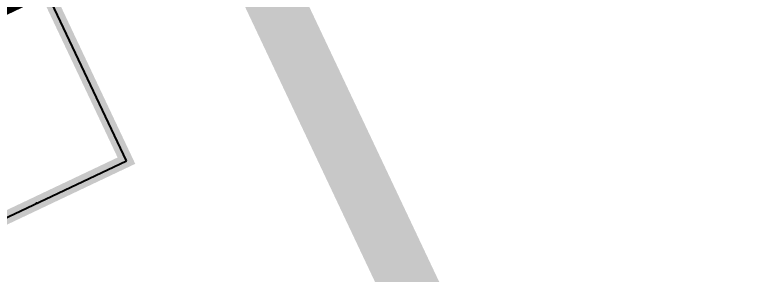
# Model space of a CAD drawing. Extents: x -809667 to 586099, y 3084146 to 3634412.
# Drawn here: x 381292.518 to 381294.759, y 3084298.547 to 3084299.328 of the extents above; entities that cross this region are included whole.
import ezdxf
from ezdxf.enums import TextEntityAlignment as Align

# ---------------------------------------------------------------- set-up
doc = ezdxf.new("R2010")
doc.units = 0
doc.header["$LTSCALE"] = 0.5
doc.header["$PDSIZE"] = 0.2
doc.layers.get('0').update_dxf_attribs({"linetype": 'CONTINUOUS'})
for name, color, linetype in [('EQUIP-箱柜', 3, 'CONTINUOUS'), ('WIRE-动力', 2, 'CONTINUOUS'), ('文字', 7, 'CONTINUOUS')]:
    doc.layers.add(name, color=color, linetype=linetype)
doc.styles.add('_TEL_ATTDEF', font='GBENOR', dxfattribs={"width": 0.8, "height": 3, "bigfont": 'GBCBIG'})
doc.styles.add('_TEL_DIM', font='SIMPLEX', dxfattribs={"width": 0.8, "height": 3.5, "bigfont": 'HZTXT'})

# ---------------------------------------------------------------- blocks, each defined once
blk = doc.blocks.new('123213')
at = {"layer": '文字', "color": 8, "linetype": 'Continuous'}
blk.add_lwpolyline([(381889.4307477696, 3087160.792865206, 0.2552337273009835), (381886.1418449125, 3087163.728333791, 0.2552337273009835)], format="xyb", dxfattribs=at)
blk = doc.blocks.new('$equip$00002708')
for p, q in [((-0.75, 0.5999999999994543), (-0.75, 0)), ((0.75, 0.5999999999994543), (-0.75, 0.5999999999994543)), ((0.75, 0), (0.75, 0.5999999999994543)), ((-0.75, 0), (0.75, 0))]:
    blk.add_line(p, q)
at = {"const_width": 0.04}
blk.add_lwpolyline([(-0.75, 0.5999999999994543), (-0.75, 0), (0.75, 0), (0.75, 0.5999999999994543), (-0.75, 0.5999999999994543), (-0.75, 0)], dxfattribs=at)
for p in [(0, 0.5999999999994543), (-0.75, 0.3000000000001819), (0.75, 0.3000000000001819), (0, 0)]:
    blk.add_point(p)
at = {"color": 7, "style": '_TEL_DIM'}
blk.add_attdef('$TEXT$', text='', height=0.4, dxfattribs=at).set_placement((1.818989403545856e-12, 0.2999999999992724), align=Align.MIDDLE_CENTER)
at = {"color": 7, "style": '_TEL_DIM', "flags": 1}
for tag in ['REMARK', 'A']:
    blk.add_attdef(tag, text='', height=0.4, dxfattribs=at).set_placement((0, 0), align=Align.MIDDLE_CENTER)

msp = doc.modelspace()

# ---------------------------------------------------------------- linework, layer by layer
at = {"layer": 'WIRE-动力', "linetype": 'Continuous', "const_width": 0.175}
msp.add_lwpolyline([(381294.2727876258, 3084306.883830611), (381290.5727784445, 3084305.132704051), (381302.323927463, 3084280.303339755)], dxfattribs=at)

# ---------------------------------------------------------------- block references
at = {"layer": 'EQUIP-箱柜', "linetype": 'Continuous'}
ref = msp.add_blockref('$equip$00002708', (381291.9911381929, 3084299.31004158), dxfattribs=dict(at, rotation=295.3270831913837))
ref.add_attrib('$TEXT$', 'AC', dxfattribs={"layer": '0', "color": 7, "height": 0.4, "rotation": 25.32708319138374, "style": '_TEL_ATTDEF'}).set_placement((381292.2623023251, 3084299.43837713), align=Align.MIDDLE_CENTER)
at = {"layer": '文字', "color": 8}
msp.add_blockref('123213', (-593.8496636126656, -2861.669633126352), dxfattribs=at)

doc.saveas('drawing.dxf')
